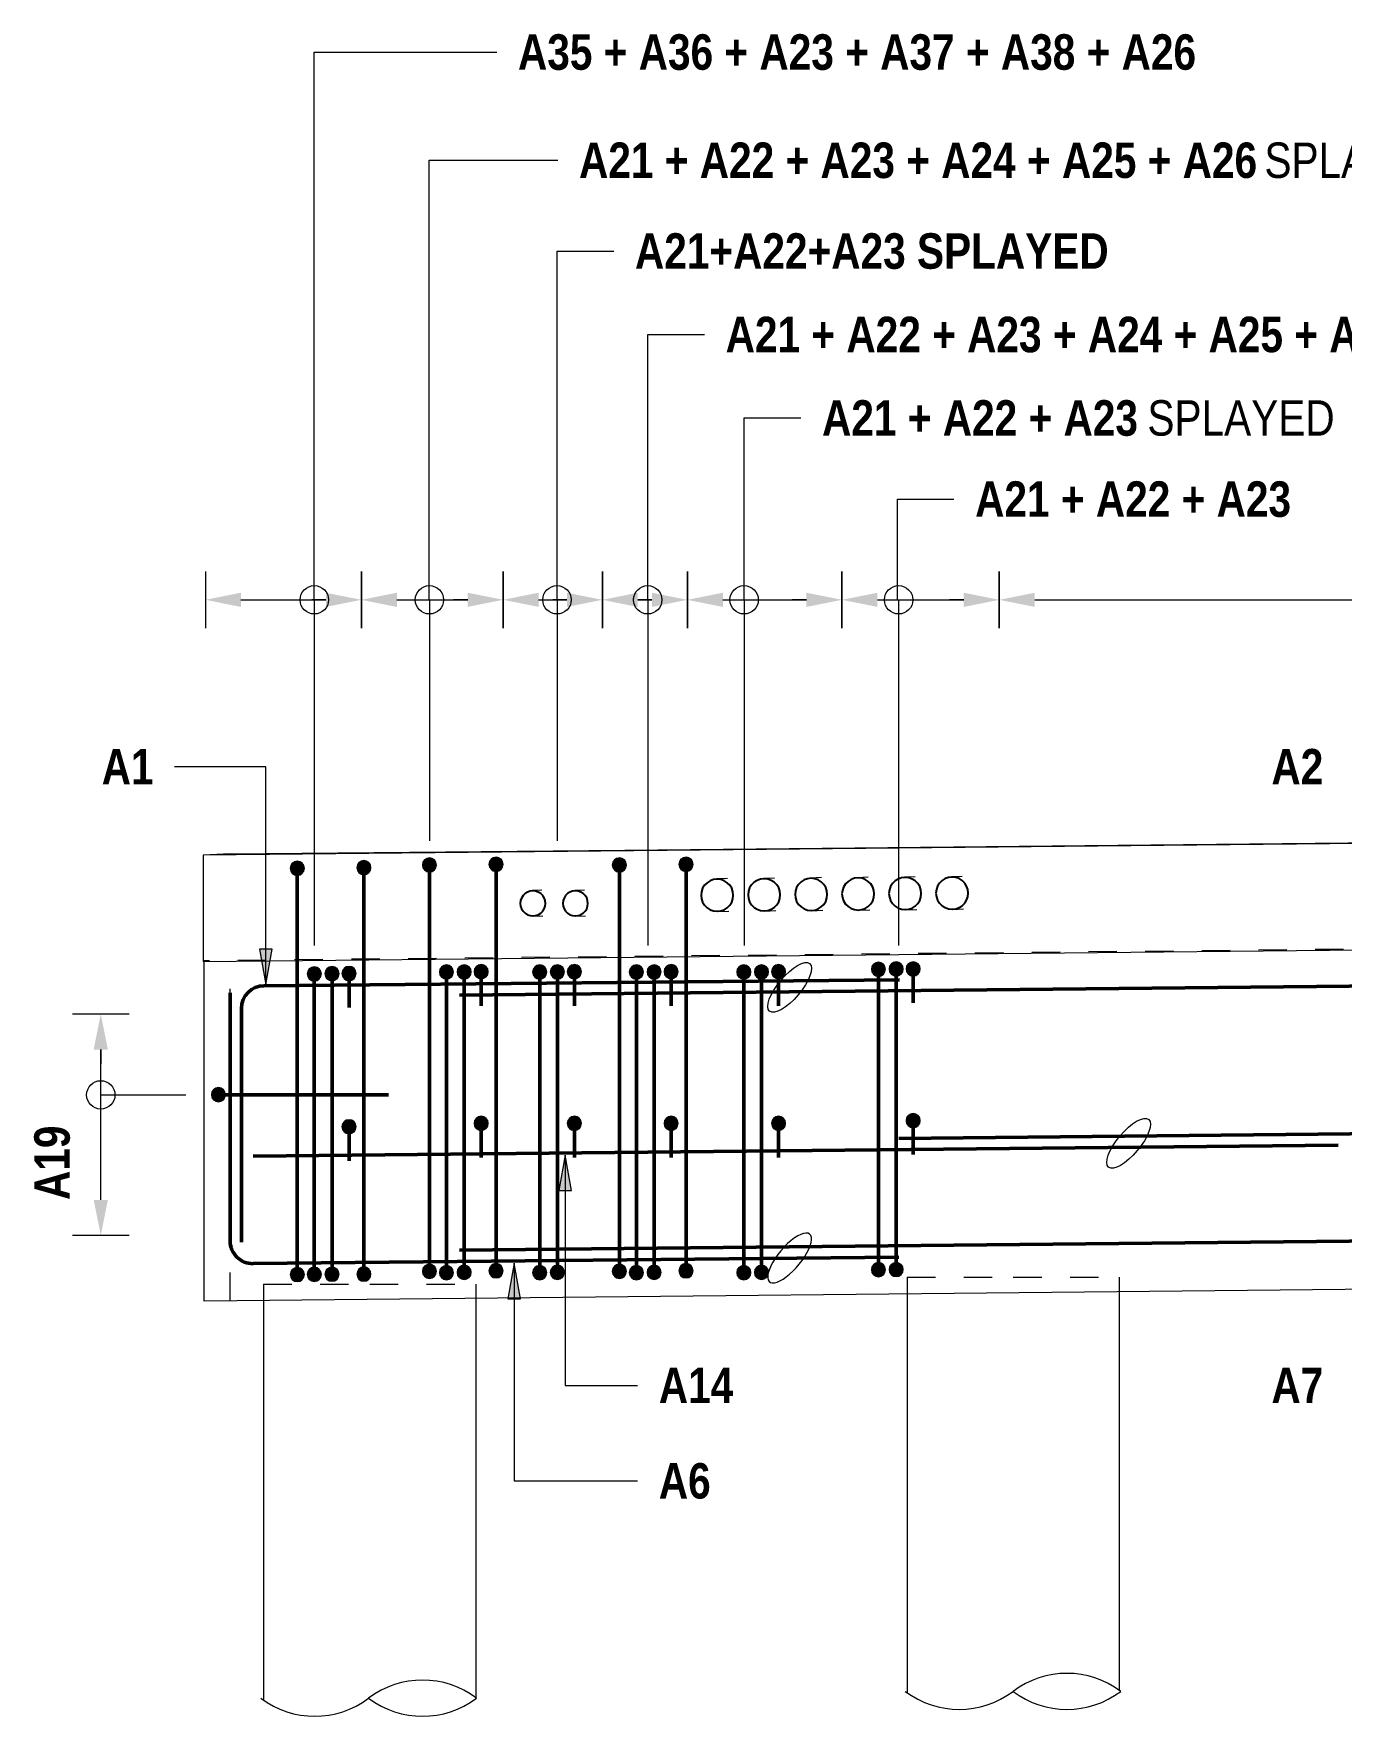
# Model space of a CAD drawing. Header units: metres. Extents: x -1691 to -1596, y 2 to 594.
# Drawn here: x -1647.75 to -1643.13, y 16.18 to 22.14 of the extents above; entities that cross this region are included whole.
import ezdxf

# ---------------------------------------------------------------- set-up
doc = ezdxf.new("R2010")
doc.units = ezdxf.units.M
doc.linetypes.add('JacobsDash', pattern=[0.0045, 0.003, -0.0015])
for name, color, linetype, lineweight in [('BRIDGE-ABUTMENT-CONC', 7, 'Continuous', 50), ('BRIDGE-FRAMING-LINE-18-HID', 7, 'JacobsDash', 18), ('D-BDGE', 7, 'Continuous', 13), ('D-BDGE-FLOOR', 7, 'Continuous', 50), ('D-BDGE-FLOOR-PAT', 7, 'Continuous', 50), ('D-BDGE-FNDN-LINES-18-HID', 7, 'JacobsDash', 18), ('D-BDGE-FNDN-PILE-CONC', 7, 'Continuous', 50), ('D-BDGE-LINE', 7, 'Continuous', 9), ('D-ENHA-GEN-LINE', 7, 'Continuous', 9), ('D-ENHA-TEXT', 7, 'Continuous', 9)]:
    doc.layers.add(name, color=color, linetype=linetype, lineweight=lineweight)
doc.layers.add('D-BDGE-Conduits', color=1, linetype='Continuous', lineweight=9, true_color=0xff0000)
doc.styles.add('Arial Narrow', font='ARIALN.TTF', dxfattribs={"height": 0.125})
doc.styles.add('Arial Narrow_B', font='ARIALNB.TTF', dxfattribs={"height": 0.125})

# ---------------------------------------------------------------- blocks, each defined once
blk = doc.blocks.new('01_SFO_FRP_Pile_CastInPlace_CS - CAST-IN-PLACE PILE - 0750-7668704-DRG-1076 - ABUTMENT B ELEVATION REINFORCEMENT')
at = {"layer": 'D-BDGE-FNDN-LINES-18-HID'}
for p, q in [((-1686.5136, 17.7491), (-1686.5136, 17.6904)), ((-1686.5136, 17.7491), (-1686.1387, 17.7491)), ((-1686.5136, 17.7491), (-1686.1388, 17.7491)), ((-1686.1387, 17.7491), (-1685.7636, 17.7491)), ((-1686.1386, 17.7491), (-1685.7636, 17.7491)), ((-1685.7636, 17.6979), (-1685.7636, 17.7491))]:
    blk.add_line(p, q, dxfattribs=at)
at = {"layer": 'D-BDGE-FNDN-PILE-CONC', "lineweight": 18}
for p, q in [((-1686.5136, 17.6903), (-1686.5136, 16.2846)), ((-1685.7636, 16.2908), (-1685.7636, 17.6979))]:
    blk.add_line(p, q, dxfattribs=at)
blk = doc.blocks.new('01_SFO_FRP_Pile_CastInPlace_CS - CAST-IN-PLACE PILE - 0750-V13-DRG-1076 - ABUTMENT B ELEVATION REINFORCEMENT')
at = {"layer": 'D-BDGE-FNDN-LINES-18-HID'}
for p, q in [((-1688.7837, 17.7251), (-1688.7837, 17.6676)), ((-1688.7837, 17.7251), (-1688.4088, 17.7251)), ((-1688.7837, 17.7251), (-1688.4088, 17.7251)), ((-1688.4088, 17.7251), (-1688.0337, 17.7251)), ((-1688.4086, 17.7251), (-1688.0337, 17.7251)), ((-1688.0337, 17.6751), (-1688.0337, 17.7251))]:
    blk.add_line(p, q, dxfattribs=at)
at = {"layer": 'D-BDGE-FNDN-PILE-CONC', "lineweight": 18}
for p, q in [((-1688.7837, 17.6675), (-1688.7837, 16.2589)), ((-1688.0337, 16.2651), (-1688.0337, 17.6751))]:
    blk.add_line(p, q, dxfattribs=at)
blk = doc.blocks.new('T2DExtentArrowReinf_v1 - Extent-7486260-DRG-1076 - ABUTMENT B ELEVATION REINFORCEMENT')
at = {"layer": 'D-BDGE-LINE'}
for p, q in [((-1686.1883, 20.1488), (-1686.1883, 20.057)), ((-1686.0633, 20.1388), (-1673.294, 20.1388))]:
    blk.add_line(p, q, dxfattribs=at)
blk = doc.blocks.new('T2DExtentArrowReinf_v1 - Extent-6431817-DRG-1076 - ABUTMENT B ELEVATION REINFORCEMENT')
at = {"layer": 'D-BDGE-LINE'}
for p, q in [((-1688.9883, 20.1488), (-1688.9883, 20.057)), ((-1688.8633, 20.1388), (-1688.5633, 20.1388)), ((-1688.6045, 20.1388), (-1688.6045, 18.9197)), ((-1688.4383, 20.0624), (-1688.4383, 20.1388))]:
    blk.add_line(p, q, dxfattribs=at)
blk = doc.blocks.new('T2DExtentArrowReinf_v1 - Extent-7483503-DRG-1076 - ABUTMENT B ELEVATION REINFORCEMENT')
at = {"layer": 'D-BDGE-LINE'}
for p, q in [((-1688.4383, 20.1488), (-1688.4383, 20.057)), ((-1688.3133, 20.1388), (-1688.0633, 20.1388)), ((-1688.1983, 20.1388), (-1688.1983, 19.2888)), ((-1687.9383, 20.0624), (-1687.9383, 20.1388))]:
    blk.add_line(p, q, dxfattribs=at)
blk = doc.blocks.new('T2DExtentArrowReinf_v1 - Extent-7405603-DRG-1076 - ABUTMENT B ELEVATION REINFORCEMENT')
at = {"layer": 'D-BDGE-LINE'}
for p, q in [((-1689.2813, 18.6776), (-1689.3576, 18.6776)), ((-1689.3576, 18.0222), (-1689.3576, 18.5526)), ((-1689.3576, 18.3926), (-1689.0572, 18.3926)), ((-1689.3676, 17.8972), (-1689.2758, 17.8972))]:
    blk.add_line(p, q, dxfattribs=at)
blk = doc.blocks.new('CS_DET_Pile-Column_BreakLine - CS_Tubular BreakLine-5901100-DRG-1076 - ABUTMENT B ELEVATION REINFORCEMENT')
at = {"layer": 'D-BDGE-LINE', "lineweight": 18}
for centre, start, end in [((-1688.2227, 16.0128), 52.95733, 127.04267), ((-1688.6027, 16.5163), 232.95733, 307.04267), ((-1688.2227, 16.5163), 232.95733, 307.04267)]:
    blk.add_arc(centre, 0.3154, start, end, dxfattribs=at)
blk = doc.blocks.new('CS_DET_Rebar Combined - Multiple Bar-6437669-DRG-1076 - ABUTMENT B ELEVATION REINFORCEMENT')
at = {"layer": 'D-BDGE-LINE'}
blk.add_hatch(color=256, dxfattribs=at).paths.add_polyline_path([(-1688.9426, 18.368), (-1688.9361, 18.3689), (-1688.9301, 18.3714), (-1688.9249, 18.3753), (-1688.921, 18.3805), (-1688.9185, 18.3865), (-1688.9176, 18.393), (-1688.9185, 18.3995), (-1688.921, 18.4055), (-1688.9249, 18.4107), (-1688.9301, 18.4147), (-1688.9361, 18.4172), (-1688.9426, 18.418), (-1688.9491, 18.4172), (-1688.9551, 18.4147), (-1688.9603, 18.4107), (-1688.9643, 18.4055), (-1688.9668, 18.3995), (-1688.9676, 18.393), (-1688.9668, 18.3865), (-1688.9643, 18.3805), (-1688.9603, 18.3753), (-1688.9551, 18.3714), (-1688.9491, 18.3689)])
at = {"layer": 'D-BDGE-LINE', "lineweight": 50}
blk.add_line((-1688.9176, 18.393), (-1688.3426, 18.393), dxfattribs=at)
at = {"layer": 'D-BDGE-LINE'}
for start, end in [(360, 180), (180, 360)]:
    blk.add_arc((-1688.9426, 18.393), 0.025, start, end, dxfattribs=at)
blk = doc.blocks.new('CS_DET_Rebar Combined - Multiple Bar-6471624-DRG-1076 - ABUTMENT B ELEVATION REINFORCEMENT')
at = {"layer": 'D-BDGE-LINE'}
for points in [[(-1688.6645, 19.1669), (-1688.658, 19.1677), (-1688.652, 19.1702), (-1688.6468, 19.1742), (-1688.6428, 19.1794), (-1688.6403, 19.1854), (-1688.6395, 19.1919), (-1688.6403, 19.1984), (-1688.6428, 19.2044), (-1688.6468, 19.2096), (-1688.652, 19.2135), (-1688.658, 19.216), (-1688.6645, 19.2169), (-1688.6709, 19.216), (-1688.677, 19.2135), (-1688.6821, 19.2096), (-1688.6861, 19.2044), (-1688.6886, 19.1984), (-1688.6895, 19.1919), (-1688.6886, 19.1854), (-1688.6861, 19.1794), (-1688.6821, 19.1742), (-1688.677, 19.1702), (-1688.6709, 19.1677)], [(-1688.6645, 17.7337), (-1688.658, 17.7346), (-1688.652, 17.7371), (-1688.6468, 17.741), (-1688.6428, 17.7462), (-1688.6403, 17.7522), (-1688.6395, 17.7587), (-1688.6403, 17.7652), (-1688.6428, 17.7712), (-1688.6468, 17.7764), (-1688.652, 17.7804), (-1688.658, 17.7829), (-1688.6645, 17.7837), (-1688.6709, 17.7829), (-1688.677, 17.7804), (-1688.6821, 17.7764), (-1688.6861, 17.7712), (-1688.6886, 17.7652), (-1688.6895, 17.7587), (-1688.6881, 17.751), (-1688.6861, 17.7462), (-1688.6821, 17.741), (-1688.677, 17.7371), (-1688.6709, 17.7346)]]:
    blk.add_hatch(color=256, dxfattribs=at).paths.add_polyline_path(points)
at = {"layer": 'D-BDGE-LINE', "lineweight": 50}
blk.add_line((-1688.6645, 17.7837), (-1688.6645, 19.1669), dxfattribs=at)
at = {"layer": 'D-BDGE-LINE'}
for centre, start, end in [((-1688.6645, 19.1919), 90, 270), ((-1688.6645, 19.1919), 270, 90), ((-1688.6645, 17.7587), 90, 270), ((-1688.6645, 17.7587), 270, 90)]:
    blk.add_arc(centre, 0.025, start, end, dxfattribs=at)
blk = doc.blocks.new('CS_DET_Rebar Combined - Multiple Bar-6468196-DRG-1076 - ABUTMENT B ELEVATION REINFORCEMENT')
at = {"layer": 'D-BDGE-LINE'}
for points in [[(-1688.6045, 18.7944), (-1688.598, 18.7952), (-1688.592, 18.7977), (-1688.5868, 18.8017), (-1688.5828, 18.8069), (-1688.5803, 18.8129), (-1688.5795, 18.8194), (-1688.5803, 18.8258), (-1688.5828, 18.8319), (-1688.5868, 18.8371), (-1688.592, 18.841), (-1688.598, 18.8435), (-1688.6045, 18.8444), (-1688.6109, 18.8435), (-1688.617, 18.841), (-1688.6221, 18.8371), (-1688.6261, 18.8319), (-1688.6286, 18.8258), (-1688.6295, 18.8194), (-1688.6286, 18.8129), (-1688.6261, 18.8069), (-1688.6221, 18.8017), (-1688.617, 18.7977), (-1688.6109, 18.7952)], [(-1688.6045, 17.7343), (-1688.598, 17.7352), (-1688.592, 17.7377), (-1688.5868, 17.7416), (-1688.5828, 17.7468), (-1688.5803, 17.7529), (-1688.5795, 17.7593), (-1688.5803, 17.7658), (-1688.5828, 17.7718), (-1688.5868, 17.777), (-1688.592, 17.781), (-1688.598, 17.7835), (-1688.6045, 17.7843), (-1688.6109, 17.7835), (-1688.617, 17.781), (-1688.6221, 17.777), (-1688.6261, 17.7718), (-1688.6286, 17.7658), (-1688.6295, 17.7593), (-1688.6278, 17.751), (-1688.6261, 17.7468), (-1688.6221, 17.7416), (-1688.617, 17.7377), (-1688.6109, 17.7352)]]:
    blk.add_hatch(color=256, dxfattribs=at).paths.add_polyline_path(points)
at = {"layer": 'D-BDGE-LINE', "lineweight": 50}
blk.add_line((-1688.6045, 17.7843), (-1688.6045, 18.7944), dxfattribs=at)
at = {"layer": 'D-BDGE-LINE'}
for centre, start, end in [((-1688.6045, 18.8194), 90, 270), ((-1688.6045, 18.8194), 270, 90), ((-1688.6045, 17.7593), 90, 270), ((-1688.6045, 17.7593), 270, 90)]:
    blk.add_arc(centre, 0.025, start, end, dxfattribs=at)
blk = doc.blocks.new('CS_DET_Rebar Combined - Multiple Bar-6468226-DRG-1076 - ABUTMENT B ELEVATION REINFORCEMENT')
at = {"layer": 'D-BDGE-LINE'}
for points in [[(-1688.542, 18.795), (-1688.5355, 18.7959), (-1688.5295, 18.7984), (-1688.5243, 18.8023), (-1688.5203, 18.8075), (-1688.5178, 18.8135), (-1688.517, 18.82), (-1688.5178, 18.8265), (-1688.5203, 18.8325), (-1688.5243, 18.8377), (-1688.5295, 18.8417), (-1688.5355, 18.8442), (-1688.542, 18.845), (-1688.5484, 18.8442), (-1688.5545, 18.8417), (-1688.5596, 18.8377), (-1688.5636, 18.8325), (-1688.5661, 18.8265), (-1688.567, 18.82), (-1688.5661, 18.8135), (-1688.5636, 18.8075), (-1688.5596, 18.8023), (-1688.5545, 18.7984), (-1688.5472, 18.7957)], [(-1688.542, 17.735), (-1688.5355, 17.7358), (-1688.5295, 17.7383), (-1688.5243, 17.7423), (-1688.5203, 17.7475), (-1688.5178, 17.7535), (-1688.517, 17.76), (-1688.5178, 17.7664), (-1688.5203, 17.7725), (-1688.5243, 17.7776), (-1688.5295, 17.7816), (-1688.5355, 17.7841), (-1688.542, 17.785), (-1688.5484, 17.7841), (-1688.5545, 17.7816), (-1688.5596, 17.7776), (-1688.5636, 17.7725), (-1688.5661, 17.7664), (-1688.567, 17.76), (-1688.5661, 17.7535), (-1688.5636, 17.7475), (-1688.5596, 17.7423), (-1688.5545, 17.7383), (-1688.5484, 17.7358)]]:
    blk.add_hatch(color=256, dxfattribs=at).paths.add_polyline_path(points)
at = {"layer": 'D-BDGE-LINE', "lineweight": 50}
blk.add_line((-1688.542, 17.785), (-1688.542, 18.795), dxfattribs=at)
at = {"layer": 'D-BDGE-LINE'}
for centre, start, end in [((-1688.542, 18.82), 90, 270), ((-1688.542, 18.82), 270, 90), ((-1688.542, 17.76), 90, 270), ((-1688.542, 17.76), 270, 90)]:
    blk.add_arc(centre, 0.025, start, end, dxfattribs=at)
blk = doc.blocks.new('CS_DET_Rebar Combined - Multiple Bar-6471669-DRG-1076 - ABUTMENT B ELEVATION REINFORCEMENT')
at = {"layer": 'D-BDGE-LINE'}
for points in [[(-1688.4295, 19.1693), (-1688.423, 19.1701), (-1688.417, 19.1726), (-1688.4118, 19.1766), (-1688.4078, 19.1818), (-1688.4053, 19.1878), (-1688.4045, 19.1943), (-1688.4053, 19.2007), (-1688.4078, 19.2068), (-1688.4118, 19.2119), (-1688.417, 19.2159), (-1688.423, 19.2184), (-1688.4295, 19.2193), (-1688.4359, 19.2184), (-1688.442, 19.2159), (-1688.4471, 19.2119), (-1688.4511, 19.2068), (-1688.4536, 19.2007), (-1688.4545, 19.1943), (-1688.4536, 19.1878), (-1688.4511, 19.1818), (-1688.4471, 19.1766), (-1688.442, 19.1726), (-1688.4359, 19.1701)], [(-1688.4295, 17.7352), (-1688.423, 17.736), (-1688.417, 17.7385), (-1688.4118, 17.7425), (-1688.4078, 17.7477), (-1688.4053, 17.7537), (-1688.4045, 17.7602), (-1688.4053, 17.7666), (-1688.4078, 17.7727), (-1688.4118, 17.7778), (-1688.417, 17.7818), (-1688.423, 17.7843), (-1688.4295, 17.7852), (-1688.4359, 17.7843), (-1688.442, 17.7818), (-1688.4471, 17.7778), (-1688.4511, 17.7727), (-1688.4536, 17.7666), (-1688.4545, 17.7602), (-1688.4536, 17.7537), (-1688.4511, 17.7477), (-1688.4471, 17.7425), (-1688.442, 17.7385), (-1688.4359, 17.736)]]:
    blk.add_hatch(color=256, dxfattribs=at).paths.add_polyline_path(points)
at = {"layer": 'D-BDGE-LINE', "lineweight": 50}
blk.add_line((-1688.4295, 17.7852), (-1688.4295, 19.1693), dxfattribs=at)
at = {"layer": 'D-BDGE-LINE'}
for centre, start, end in [((-1688.4295, 19.1943), 90, 270), ((-1688.4295, 19.1943), 270, 90), ((-1688.4295, 17.7602), 90, 270), ((-1688.4295, 17.7602), 270, 90)]:
    blk.add_arc(centre, 0.025, start, end, dxfattribs=at)
blk = doc.blocks.new('CS_DET_Rebar Combined - Multiple Bar-6162409-DRG-1076 - ABUTMENT B ELEVATION REINFORCEMENT')
at = {"layer": 'D-BDGE-LINE'}
blk.add_hatch(color=256, dxfattribs=at).paths.add_polyline_path([(-1688.482, 18.7956), (-1688.4748, 18.7967), (-1688.4695, 18.799), (-1688.4643, 18.8029), (-1688.4603, 18.8081), (-1688.4578, 18.8141), (-1688.457, 18.8206), (-1688.4578, 18.8271), (-1688.4603, 18.8331), (-1688.4643, 18.8383), (-1688.4695, 18.8423), (-1688.4755, 18.8448), (-1688.482, 18.8456), (-1688.4884, 18.8448), (-1688.4945, 18.8423), (-1688.4996, 18.8383), (-1688.5036, 18.8331), (-1688.5061, 18.8271), (-1688.507, 18.8206), (-1688.5061, 18.8141), (-1688.5036, 18.8081), (-1688.4996, 18.8029), (-1688.4945, 18.799), (-1688.4884, 18.7965)])
at = {"layer": 'D-BDGE-LINE', "lineweight": 50}
blk.add_line((-1688.482, 18.7006), (-1688.482, 18.7956), dxfattribs=at)
at = {"layer": 'D-BDGE-LINE'}
for start, end in [(90, 270), (270, 90)]:
    blk.add_arc((-1688.482, 18.8206), 0.025, start, end, dxfattribs=at)
blk = doc.blocks.new('CS_DET_Rebar Combined - Multiple Bar-6469277-DRG-1076 - ABUTMENT B ELEVATION REINFORCEMENT')
at = {"layer": 'D-BDGE-LINE'}
for points in [[(-1688.1383, 18.8008), (-1688.1318, 18.8016), (-1688.1258, 18.8041), (-1688.1206, 18.8081), (-1688.1167, 18.8133), (-1688.1142, 18.8193), (-1688.1133, 18.8258), (-1688.1142, 18.8323), (-1688.1167, 18.8383), (-1688.1206, 18.8435), (-1688.1258, 18.8474), (-1688.1318, 18.8499), (-1688.1383, 18.8508), (-1688.1448, 18.8499), (-1688.1508, 18.8474), (-1688.156, 18.8435), (-1688.16, 18.8383), (-1688.1625, 18.8323), (-1688.1633, 18.8258), (-1688.1625, 18.8193), (-1688.16, 18.8133), (-1688.156, 18.8081), (-1688.1508, 18.8041), (-1688.1448, 18.8016)], [(-1688.1383, 17.7407), (-1688.1318, 17.7416), (-1688.1258, 17.7441), (-1688.1206, 17.7481), (-1688.1167, 17.7532), (-1688.1142, 17.7593), (-1688.1133, 17.7657), (-1688.1142, 17.7722), (-1688.1167, 17.7782), (-1688.1206, 17.7834), (-1688.1258, 17.7874), (-1688.1318, 17.7899), (-1688.1383, 17.7907), (-1688.1448, 17.7899), (-1688.1508, 17.7874), (-1688.156, 17.7834), (-1688.16, 17.7782), (-1688.1625, 17.7722), (-1688.1633, 17.7657), (-1688.1625, 17.7593), (-1688.16, 17.7532), (-1688.156, 17.7481), (-1688.1508, 17.7441), (-1688.1448, 17.7416)]]:
    blk.add_hatch(color=256, dxfattribs=at).paths.add_polyline_path(points)
at = {"layer": 'D-BDGE-LINE', "lineweight": 50}
blk.add_line((-1688.1383, 17.7907), (-1688.1383, 18.8008), dxfattribs=at)
at = {"layer": 'D-BDGE-LINE'}
for centre, start, end in [((-1688.1383, 18.8258), 90, 270), ((-1688.1383, 18.8258), 270, 90), ((-1688.1383, 17.7657), 90, 270), ((-1688.1383, 17.7657), 270, 90)]:
    blk.add_arc(centre, 0.025, start, end, dxfattribs=at)
blk = doc.blocks.new('CS_DET_Rebar Combined - Multiple Bar-6469243-DRG-1076 - ABUTMENT B ELEVATION REINFORCEMENT')
at = {"layer": 'D-BDGE-LINE'}
for points in [[(-1688.0758, 18.8014), (-1688.0693, 18.8023), (-1688.0633, 18.8048), (-1688.0581, 18.8087), (-1688.0542, 18.8139), (-1688.0517, 18.8199), (-1688.0508, 18.8264), (-1688.0517, 18.8329), (-1688.0542, 18.8389), (-1688.0581, 18.8441), (-1688.0633, 18.8481), (-1688.0693, 18.8506), (-1688.0758, 18.8514), (-1688.0823, 18.8506), (-1688.0883, 18.8481), (-1688.0935, 18.8441), (-1688.0975, 18.8389), (-1688.1, 18.8329), (-1688.1008, 18.8264), (-1688.1, 18.8199), (-1688.0975, 18.8139), (-1688.0935, 18.8087), (-1688.0883, 18.8048), (-1688.0823, 18.8023)], [(-1688.0758, 17.7414), (-1688.0693, 17.7422), (-1688.0633, 17.7447), (-1688.0581, 17.7487), (-1688.0542, 17.7539), (-1688.0517, 17.7599), (-1688.0508, 17.7664), (-1688.0517, 17.7728), (-1688.0542, 17.7789), (-1688.0581, 17.784), (-1688.0633, 17.788), (-1688.0693, 17.7905), (-1688.0758, 17.7914), (-1688.0823, 17.7905), (-1688.0883, 17.788), (-1688.0935, 17.784), (-1688.0975, 17.7789), (-1688.1, 17.7728), (-1688.1008, 17.7664), (-1688.1, 17.7599), (-1688.0975, 17.7539), (-1688.0935, 17.7487), (-1688.0883, 17.7447), (-1688.0823, 17.7422)]]:
    blk.add_hatch(color=256, dxfattribs=at).paths.add_polyline_path(points)
at = {"layer": 'D-BDGE-LINE', "lineweight": 50}
blk.add_line((-1688.0758, 17.7914), (-1688.0758, 18.8014), dxfattribs=at)
at = {"layer": 'D-BDGE-LINE'}
for centre, start, end in [((-1688.0758, 18.8264), 90, 270), ((-1688.0758, 18.8264), 270, 90), ((-1688.0758, 17.7664), 90, 270), ((-1688.0758, 17.7664), 270, 90)]:
    blk.add_arc(centre, 0.025, start, end, dxfattribs=at)
blk = doc.blocks.new('T2DExtentArrowReinf_v1 - Extent-7483628-DRG-1076 - ABUTMENT B ELEVATION REINFORCEMENT')
at = {"layer": 'D-BDGE-LINE'}
for p, q in [((-1687.9383, 20.1488), (-1687.9383, 20.057)), ((-1687.8133, 20.1388), (-1687.7133, 20.1388)), ((-1687.7483, 20.1388), (-1687.7483, 19.2888)), ((-1687.5883, 20.0624), (-1687.5883, 20.1388))]:
    blk.add_line(p, q, dxfattribs=at)
blk = doc.blocks.new('T2DExtentArrowReinf_v1 - Extent-7486161-DRG-1076 - ABUTMENT B ELEVATION REINFORCEMENT')
at = {"layer": 'D-BDGE-LINE'}
for p, q in [((-1687.2883, 20.1488), (-1687.2883, 20.057)), ((-1687.1633, 20.1388), (-1686.8683, 20.1388)), ((-1687.0883, 20.1388), (-1687.0883, 18.9197)), ((-1686.7433, 20.0624), (-1686.7433, 20.1388))]:
    blk.add_line(p, q, dxfattribs=at)
blk = doc.blocks.new('T2DExtentArrowReinf_v1 - Extent-7483825-DRG-1076 - ABUTMENT B ELEVATION REINFORCEMENT')
at = {"layer": 'D-BDGE-LINE'}
for p, q in [((-1687.5883, 20.1488), (-1687.5883, 20.057)), ((-1687.4633, 20.1388), (-1687.4133, 20.1388)), ((-1687.4283, 20.1388), (-1687.4283, 18.9197)), ((-1687.2883, 20.0624), (-1687.2883, 20.1388))]:
    blk.add_line(p, q, dxfattribs=at)
blk = doc.blocks.new('T2DExtentArrowReinf_v1 - Extent-7486302-DRG-1076 - ABUTMENT B ELEVATION REINFORCEMENT')
at = {"layer": 'D-BDGE-LINE'}
for p, q in [((-1686.7433, 20.1488), (-1686.7433, 20.057)), ((-1686.6183, 20.1388), (-1686.3133, 20.1388)), ((-1686.5433, 20.1388), (-1686.5433, 18.9197)), ((-1686.1883, 20.0624), (-1686.1883, 20.1388))]:
    blk.add_line(p, q, dxfattribs=at)

msp = doc.modelspace()

# ---------------------------------------------------------------- hatches: boundary and pattern name
at = {"layer": 'D-BDGE-FLOOR-PAT', "true_color": 0xe1e1e1}
msp.add_hatch(color=254, dxfattribs=at).paths.add_polyline_path([(-1647.1477, 19.2384), (-1634.5253, 19.3645), (-1634.5251, 19.3675), (-1647.0607, 19.2421)])
at = {"layer": 'D-ENHA-GEN-LINE'}
for points in [[(-1647.0145, 20.1138), (-1647.0145, 20.1638), (-1647.1395, 20.1388), (-1647.0607, 20.123)], [(-1646.7145, 20.1138), (-1646.5895, 20.1388), (-1646.7145, 20.1638)], [(-1646.4645, 20.1138), (-1646.4645, 20.1638), (-1646.5895, 20.1388)], [(-1646.2145, 20.1138), (-1646.0895, 20.1388), (-1646.2145, 20.1638)], [(-1645.9645, 20.1138), (-1645.9645, 20.1638), (-1646.0895, 20.1388)], [(-1645.8645, 20.1138), (-1645.7395, 20.1388), (-1645.8645, 20.1638)], [(-1645.6145, 20.1138), (-1645.6145, 20.1638), (-1645.7395, 20.1388)], [(-1645.5645, 20.1138), (-1645.4395, 20.1388), (-1645.5645, 20.1638)], [(-1645.3145, 20.1138), (-1645.3145, 20.1638), (-1645.4395, 20.1388)], [(-1645.0195, 20.1138), (-1644.8945, 20.1388), (-1645.0195, 20.1638)], [(-1644.7695, 20.1138), (-1644.7695, 20.1638), (-1644.8945, 20.1388)], [(-1644.4645, 20.1138), (-1644.3395, 20.1388), (-1644.4645, 20.1638)], [(-1644.2145, 20.1138), (-1644.2145, 20.1638), (-1644.3395, 20.1388)], [(-1647.4838, 18.5526), (-1647.5088, 18.6776), (-1647.5338, 18.5526)], [(-1647.5088, 17.8972), (-1647.4838, 18.0222), (-1647.5338, 18.0222)]]:
    msp.add_hatch(color=256, dxfattribs=at).paths.add_polyline_path(points)
at = {"layer": 'D-ENHA-TEXT'}
for points in [[(-1646.9267, 18.7815), (-1646.9046, 18.9065), (-1646.9487, 18.9065)], [(-1645.8707, 18.1797), (-1645.8927, 18.0547), (-1645.8486, 18.0547)], [(-1646.0504, 17.7986), (-1646.0725, 17.6736), (-1646.0284, 17.6736)]]:
    msp.add_hatch(color=256, dxfattribs=at).paths.add_polyline_path(points)

# ---------------------------------------------------------------- linework, layer by layer
at = {"layer": 'BRIDGE-ABUTMENT-CONC', "lineweight": 9}
for p, q in [((-1647.1438, 17.6654), (-1647.1438, 18.8635)), ((-1634.5256, 17.7922), (-1647.1438, 17.6654))]:
    msp.add_line(p, q, dxfattribs=at)
at = {"layer": 'BRIDGE-FRAMING-LINE-18-HID', "color": 8, "lineweight": 9, "true_color": 0x808080}
for p, q in [((-1634.5256, 18.9923), (-1647.1438, 18.8655)), ((-1647.1438, 18.8635), (-1647.1438, 18.8655)), ((-1647.0527, 17.6663), (-1647.0527, 18.8664))]:
    msp.add_line(p, q, dxfattribs=at)
at = {"layer": 'D-BDGE', "lineweight": 50}
for p, q in [((-1634.6101, 18.8614), (-1646.2439, 18.7445)), ((-1644.6909, 18.7984), (-1646.9332, 18.7776)), ((-1647.0525, 17.8771), (-1647.0525, 18.7521)), ((-1647.0125, 17.8726), (-1647.0125, 18.6976)), ((-1644.6939, 18.2391), (-1634.5252, 18.3414)), ((-1646.9717, 18.1762), (-1643.1439, 18.2147)), ((-1646.2439, 17.8445), (-1634.6101, 17.9615)), ((-1646.9717, 17.7972), (-1644.6939, 17.8201))]:
    msp.add_line(p, q, dxfattribs=at)
for centre, start, end in [((-1646.9325, 18.6976), 90.53186, 180), ((-1646.9725, 17.8771), 180, 270.57613)]:
    msp.add_arc(centre, 0.08, start, end, dxfattribs=at)
at = {"layer": 'D-BDGE', "lineweight": 9}
for centre in [(-1645.079, 18.7716), (-1643.8832, 18.2217)]:
    msp.add_ellipse(centre, major_axis=(0.0707, 0.0843), ratio=0.363636, dxfattribs=at)
for start_param, end_param in [(2.623825, 6.283185), (0, 2.509502)]:
    msp.add_ellipse((-1645.079, 17.8172), major_axis=(0.0707, 0.0843), ratio=0.363636, start_param=start_param, end_param=end_param, dxfattribs=at)
at = {"layer": 'D-BDGE-Conduits', "color": 143, "linetype": 'JacobsDash', "lineweight": 25, "true_color": 0x78aac8, "flags": 128}
for points in [[(-1645.3346, 19.1534), (-1645.3472, 19.152), (-1645.3593, 19.1478), (-1645.3701, 19.141), (-1645.3791, 19.132), (-1645.3859, 19.1213), (-1645.3901, 19.1093), (-1645.3915, 19.0967)], [(-1645.2776, 19.0967), (-1645.279, 19.1093), (-1645.2832, 19.1213), (-1645.29, 19.1321), (-1645.299, 19.1411), (-1645.3098, 19.1478), (-1645.3219, 19.152), (-1645.3346, 19.1534)], [(-1645.1688, 19.1549), (-1645.1815, 19.1535), (-1645.1935, 19.1493), (-1645.2043, 19.1425), (-1645.2134, 19.1335), (-1645.2202, 19.1228), (-1645.2244, 19.1108), (-1645.2258, 19.0982)], [(-1645.1118, 19.0982), (-1645.1133, 19.1108), (-1645.1175, 19.1228), (-1645.1243, 19.1336), (-1645.1333, 19.1426), (-1645.1441, 19.1493), (-1645.1561, 19.1535), (-1645.1688, 19.1549)], [(-1645.0031, 19.1564), (-1645.0157, 19.155), (-1645.0278, 19.1508), (-1645.0386, 19.144), (-1645.0476, 19.1351), (-1645.0544, 19.1243), (-1645.0586, 19.1123), (-1645.06, 19.0997)], [(-1644.9461, 19.0997), (-1644.9475, 19.1123), (-1644.9517, 19.1243), (-1644.9585, 19.1351), (-1644.9675, 19.1441), (-1644.9784, 19.1508), (-1644.9904, 19.155), (-1645.0031, 19.1564)], [(-1644.8373, 19.1579), (-1644.85, 19.1565), (-1644.862, 19.1523), (-1644.8728, 19.1455), (-1644.8819, 19.1366), (-1644.8887, 19.1258), (-1644.8929, 19.1138), (-1644.8943, 19.1012)], [(-1644.7803, 19.1012), (-1644.7818, 19.1139), (-1644.786, 19.1258), (-1644.7928, 19.1366), (-1644.8018, 19.1456), (-1644.8126, 19.1523), (-1644.8246, 19.1565), (-1644.8373, 19.1579)], [(-1644.6716, 19.1594), (-1644.6843, 19.158), (-1644.6963, 19.1538), (-1644.7071, 19.147), (-1644.7161, 19.1381), (-1644.7229, 19.1273), (-1644.7271, 19.1153), (-1644.7286, 19.1027)], [(-1644.6146, 19.1027), (-1644.616, 19.1154), (-1644.6202, 19.1273), (-1644.627, 19.1381), (-1644.6361, 19.1471), (-1644.6469, 19.1538), (-1644.6589, 19.158), (-1644.6716, 19.1594)], [(-1644.5058, 19.1609), (-1644.5185, 19.1595), (-1644.5306, 19.1553), (-1644.5414, 19.1486), (-1644.5504, 19.1396), (-1644.5572, 19.1288), (-1644.5614, 19.1168), (-1644.5628, 19.1042)], [(-1644.4489, 19.1042), (-1644.4503, 19.1169), (-1644.4545, 19.1289), (-1644.4613, 19.1396), (-1644.4703, 19.1486), (-1644.4811, 19.1553), (-1644.4932, 19.1595), (-1644.5058, 19.1609)], [(-1645.9847, 19.1121), (-1645.9946, 19.1109), (-1646.0039, 19.1077), (-1646.0123, 19.1024), (-1646.0194, 19.0954), (-1646.0246, 19.087), (-1646.0279, 19.0777), (-1646.029, 19.0679)], [(-1646.029, 19.0679), (-1646.0279, 19.0581), (-1646.0246, 19.0487), (-1646.0194, 19.0404), (-1646.0123, 19.0334), (-1646.0039, 19.0281), (-1645.9946, 19.0249), (-1645.9847, 19.0238)], [(-1645.9403, 19.0679), (-1645.9415, 19.0777), (-1645.9447, 19.0871), (-1645.95, 19.0954), (-1645.957, 19.1024), (-1645.9655, 19.1077), (-1645.9748, 19.111), (-1645.9847, 19.1121)], [(-1645.9847, 19.0238), (-1645.9748, 19.0249), (-1645.9655, 19.0281), (-1645.957, 19.0334), (-1645.95, 19.0404), (-1645.9447, 19.0488), (-1645.9415, 19.0581), (-1645.9403, 19.0679)], [(-1645.8347, 19.1121), (-1645.8446, 19.1109), (-1645.8539, 19.1077), (-1645.8623, 19.1024), (-1645.8694, 19.0954), (-1645.8746, 19.087), (-1645.8779, 19.0777), (-1645.879, 19.0679)], [(-1645.879, 19.0679), (-1645.8779, 19.0581), (-1645.8746, 19.0487), (-1645.8694, 19.0404), (-1645.8623, 19.0334), (-1645.8539, 19.0281), (-1645.8446, 19.0249), (-1645.8347, 19.0238)], [(-1645.7903, 19.0679), (-1645.7915, 19.0777), (-1645.7947, 19.0871), (-1645.8, 19.0954), (-1645.807, 19.1024), (-1645.8155, 19.1077), (-1645.8248, 19.111), (-1645.8347, 19.1121)], [(-1645.8347, 19.0238), (-1645.8248, 19.0249), (-1645.8155, 19.0281), (-1645.807, 19.0334), (-1645.8, 19.0404), (-1645.7947, 19.0488), (-1645.7915, 19.0581), (-1645.7903, 19.0679)], [(-1645.3915, 19.0967), (-1645.3901, 19.084), (-1645.3859, 19.0721), (-1645.3791, 19.0613), (-1645.3701, 19.0523), (-1645.3593, 19.0456), (-1645.3472, 19.0414), (-1645.3346, 19.04)], [(-1645.3346, 19.04), (-1645.3219, 19.0414), (-1645.3098, 19.0456), (-1645.299, 19.0524), (-1645.29, 19.0613), (-1645.2832, 19.0721), (-1645.279, 19.0841), (-1645.2776, 19.0967)], [(-1645.2258, 19.0982), (-1645.2244, 19.0856), (-1645.2202, 19.0736), (-1645.2134, 19.0628), (-1645.2043, 19.0538), (-1645.1935, 19.0471), (-1645.1815, 19.0429), (-1645.1688, 19.0415)], [(-1645.1688, 19.0415), (-1645.1561, 19.0429), (-1645.1441, 19.0471), (-1645.1333, 19.0539), (-1645.1243, 19.0628), (-1645.1175, 19.0736), (-1645.1133, 19.0856), (-1645.1118, 19.0982)], [(-1645.06, 19.0997), (-1645.0586, 19.0871), (-1645.0544, 19.0751), (-1645.0476, 19.0643), (-1645.0386, 19.0553), (-1645.0278, 19.0486), (-1645.0157, 19.0444), (-1645.0031, 19.043)], [(-1645.0031, 19.043), (-1644.9904, 19.0444), (-1644.9784, 19.0486), (-1644.9675, 19.0554), (-1644.9585, 19.0644), (-1644.9517, 19.0751), (-1644.9475, 19.0871), (-1644.9461, 19.0997)], [(-1644.8943, 19.1012), (-1644.8929, 19.0886), (-1644.8887, 19.0766), (-1644.8819, 19.0658), (-1644.8728, 19.0569), (-1644.862, 19.0501), (-1644.85, 19.0459), (-1644.8373, 19.0445)], [(-1644.8373, 19.0445), (-1644.8246, 19.0459), (-1644.8126, 19.0501), (-1644.8018, 19.0569), (-1644.7928, 19.0659), (-1644.786, 19.0766), (-1644.7818, 19.0886), (-1644.7803, 19.1012)], [(-1644.7286, 19.1027), (-1644.7271, 19.0901), (-1644.7229, 19.0781), (-1644.7161, 19.0673), (-1644.7071, 19.0584), (-1644.6963, 19.0516), (-1644.6843, 19.0474), (-1644.6716, 19.046)], [(-1644.6716, 19.046), (-1644.6589, 19.0474), (-1644.6469, 19.0516), (-1644.6361, 19.0584), (-1644.627, 19.0674), (-1644.6202, 19.0781), (-1644.616, 19.0901), (-1644.6146, 19.1027)], [(-1644.5628, 19.1042), (-1644.5614, 19.0916), (-1644.5572, 19.0796), (-1644.5504, 19.0688), (-1644.5414, 19.0599), (-1644.5306, 19.0531), (-1644.5185, 19.0489), (-1644.5058, 19.0475)], [(-1644.5058, 19.0475), (-1644.4932, 19.0489), (-1644.4811, 19.0531), (-1644.4703, 19.0599), (-1644.4613, 19.0689), (-1644.4545, 19.0796), (-1644.4503, 19.0916), (-1644.4489, 19.1042)]]:
    msp.add_lwpolyline(points, dxfattribs=at)
at = {"layer": 'D-BDGE-FLOOR', "color": 252, "lineweight": 9, "true_color": 0x888888}
for p, q in [((-1647.0527, 19.2424), (-1647.1477, 19.2384)), ((-1647.1477, 19.2384), (-1647.1477, 18.8634)), ((-1645.2986, 19.1558), (-1645.337, 19.1541)), ((-1645.1329, 19.1573), (-1645.1712, 19.1556)), ((-1644.9671, 19.1588), (-1645.0055, 19.1572)), ((-1644.8014, 19.1603), (-1644.8397, 19.1587)), ((-1644.6356, 19.1618), (-1644.674, 19.1602)), ((-1644.4699, 19.1633), (-1644.5082, 19.1617)), ((-1645.9533, 19.1143), (-1645.9873, 19.1129)), ((-1645.8026, 19.1143), (-1645.8366, 19.1129)), ((-1645.9835, 19.0229), (-1645.9496, 19.0244)), ((-1645.8328, 19.0229), (-1645.7989, 19.0244)), ((-1645.3322, 19.0392), (-1645.2938, 19.0409)), ((-1645.1664, 19.0407), (-1645.1281, 19.0424)), ((-1645.0007, 19.0423), (-1644.9623, 19.0439)), ((-1644.8349, 19.0438), (-1644.7966, 19.0454)), ((-1644.6692, 19.0453), (-1644.6308, 19.0469)), ((-1644.5034, 19.0468), (-1644.4651, 19.0484))]:
    msp.add_line(p, q, dxfattribs=at)
at = {"layer": 'D-BDGE-FLOOR', "color": 252, "lineweight": 9, "true_color": 0x888888, "flags": 128}
for points in [[(-1634.5253, 19.3645), (-1635.9278, 19.3505), (-1637.3303, 19.3365), (-1638.7328, 19.3225), (-1640.1353, 19.3085), (-1641.5378, 19.2945), (-1642.9403, 19.2805), (-1644.3428, 19.2664), (-1645.7452, 19.2524), (-1647.1477, 19.2384)], [(-1647.0527, 19.2424), (-1645.6607, 19.2563), (-1644.2688, 19.2702), (-1642.8768, 19.2841), (-1641.4849, 19.298), (-1640.0929, 19.3119), (-1638.701, 19.3258), (-1637.309, 19.3397), (-1635.9171, 19.3536), (-1634.5251, 19.3675)], [(-1647.1477, 18.8634), (-1645.7452, 18.8774), (-1644.3428, 18.8914), (-1642.9403, 18.9055), (-1641.5378, 18.9195), (-1640.1353, 18.9335), (-1638.7328, 18.9475), (-1637.3303, 18.9615), (-1635.9278, 18.9755), (-1634.5253, 18.9895)]]:
    msp.add_lwpolyline(points, dxfattribs=at)
at = {"layer": 'D-ENHA-GEN-LINE'}
for p, q in [((-1647.1395, 20.2388), (-1647.1395, 20.0388)), ((-1646.5895, 20.0388), (-1646.5895, 20.2388)), ((-1646.5895, 20.2388), (-1646.5895, 20.0388)), ((-1646.0895, 20.0388), (-1646.0895, 20.2388)), ((-1646.0895, 20.2388), (-1646.0895, 20.0388)), ((-1645.7395, 20.0388), (-1645.7395, 20.2388)), ((-1645.7395, 20.2388), (-1645.7395, 20.0388)), ((-1645.4395, 20.2388), (-1645.4395, 20.0388)), ((-1645.4395, 20.0388), (-1645.4395, 20.2388)), ((-1644.8945, 20.0388), (-1644.8945, 20.2388)), ((-1644.8945, 20.2388), (-1644.8945, 20.0388)), ((-1644.3395, 20.2388), (-1644.3395, 20.0388)), ((-1644.3395, 20.0388), (-1644.3395, 20.2388)), ((-1647.0145, 20.1388), (-1646.9645, 20.1388)), ((-1646.7145, 20.1388), (-1646.7645, 20.1388)), ((-1646.4645, 20.1388), (-1646.4145, 20.1388)), ((-1646.2145, 20.1388), (-1646.2645, 20.1388)), ((-1645.9645, 20.1388), (-1645.9145, 20.1388)), ((-1645.8645, 20.1388), (-1645.9145, 20.1388)), ((-1645.6145, 20.1388), (-1645.5645, 20.1388)), ((-1645.5645, 20.1388), (-1645.6145, 20.1388)), ((-1645.3145, 20.1388), (-1645.2645, 20.1388)), ((-1645.0195, 20.1388), (-1645.0695, 20.1388)), ((-1644.7695, 20.1388), (-1644.7195, 20.1388)), ((-1644.4645, 20.1388), (-1644.5145, 20.1388)), ((-1644.2145, 20.1388), (-1644.1645, 20.1388)), ((-1647.4088, 18.6776), (-1647.6088, 18.6776)), ((-1647.5088, 18.5526), (-1647.5088, 18.5026)), ((-1647.5088, 18.0222), (-1647.5088, 18.0722)), ((-1647.6088, 17.8972), (-1647.4088, 17.8972))]:
    msp.add_line(p, q, dxfattribs=at)
for centre in [(-1646.7556, 20.1388), (-1646.3495, 20.1388), (-1645.8995, 20.1388), (-1645.5795, 20.1388), (-1645.2395, 20.1388), (-1644.6945, 20.1388), (-1647.5088, 18.3926)]:
    msp.add_circle(centre, 0.05, dxfattribs=at)
at = {"layer": 'D-ENHA-TEXT'}
for p, q in [((-1646.7558, 22.0711), (-1646.1122, 22.0711)), ((-1646.7558, 20.1385), (-1646.7558, 22.0711)), ((-1646.35, 21.6894), (-1645.8968, 21.6894)), ((-1646.35, 20.1376), (-1646.35, 21.6894)), ((-1645.899, 21.3692), (-1645.6996, 21.3692)), ((-1645.899, 20.1376), (-1645.899, 21.3692)), ((-1645.579, 21.0748), (-1645.3796, 21.0748)), ((-1645.579, 20.1376), (-1645.579, 21.0748)), ((-1645.239, 20.7804), (-1645.0396, 20.7804)), ((-1645.239, 20.1376), (-1645.239, 20.7804)), ((-1644.699, 20.4942), (-1644.4996, 20.4942)), ((-1644.699, 20.1376), (-1644.699, 20.4942)), ((-1647.1138, 19.5501), (-1647.2487, 19.5501)), ((-1646.9267, 19.5501), (-1647.1138, 19.5501)), ((-1646.9267, 18.7815), (-1646.9267, 19.5501)), ((-1646.9046, 18.9065), (-1646.9487, 18.9065)), ((-1646.9487, 18.9065), (-1646.9267, 18.7815)), ((-1646.9267, 18.7815), (-1646.9046, 18.9065)), ((-1645.8707, 18.1797), (-1645.8927, 18.0547)), ((-1645.8486, 18.0547), (-1645.8707, 18.1797)), ((-1645.8707, 18.1797), (-1645.8707, 17.3677)), ((-1645.8927, 18.0547), (-1645.8486, 18.0547)), ((-1646.0504, 17.7986), (-1646.0725, 17.6736)), ((-1646.0284, 17.6736), (-1646.0504, 17.7986)), ((-1646.0504, 17.7986), (-1646.0504, 17.0311)), ((-1646.0725, 17.6736), (-1646.0284, 17.6736)), ((-1645.8707, 17.3677), (-1645.6154, 17.3677)), ((-1646.0504, 17.0311), (-1645.6154, 17.0311))]:
    msp.add_line(p, q, dxfattribs=at)

# ---------------------------------------------------------------- block references
at = {"layer": 'D-BDGE-FNDN-LINES-18-HID'}
for name in ['01_SFO_FRP_Pile_CastInPlace_CS - CAST-IN-PLACE PILE - 0750-7668704-DRG-1076 - ABUTMENT B ELEVATION REINFORCEMENT', '01_SFO_FRP_Pile_CastInPlace_CS - CAST-IN-PLACE PILE - 0750-V13-DRG-1076 - ABUTMENT B ELEVATION REINFORCEMENT']:
    msp.add_blockref(name, (41.8488, 0), dxfattribs=at)
at = {"layer": 'D-BDGE-LINE'}
for name, p in [('T2DExtentArrowReinf_v1 - Extent-6431817-DRG-1076 - ABUTMENT B ELEVATION REINFORCEMENT', (41.8488, 0)), ('T2DExtentArrowReinf_v1 - Extent-7483503-DRG-1076 - ABUTMENT B ELEVATION REINFORCEMENT', (41.8488, 0)), ('T2DExtentArrowReinf_v1 - Extent-7483628-DRG-1076 - ABUTMENT B ELEVATION REINFORCEMENT', (41.8488, 0)), ('T2DExtentArrowReinf_v1 - Extent-7483825-DRG-1076 - ABUTMENT B ELEVATION REINFORCEMENT', (41.8488, 0)), ('T2DExtentArrowReinf_v1 - Extent-7486161-DRG-1076 - ABUTMENT B ELEVATION REINFORCEMENT', (41.8488, 0)), ('T2DExtentArrowReinf_v1 - Extent-7486302-DRG-1076 - ABUTMENT B ELEVATION REINFORCEMENT', (41.8488, 0)), ('T2DExtentArrowReinf_v1 - Extent-7486260-DRG-1076 - ABUTMENT B ELEVATION REINFORCEMENT', (41.8488, 0)), ('CS_DET_Rebar Combined - Multiple Bar-6471624-DRG-1076 - ABUTMENT B ELEVATION REINFORCEMENT', (41.8488, 0)), ('CS_DET_Rebar Combined - Multiple Bar-6471669-DRG-1076 - ABUTMENT B ELEVATION REINFORCEMENT', (41.8488, 0)), ('CS_DET_Rebar Combined - Multiple Bar-6471624-DRG-1076 - ABUTMENT B ELEVATION REINFORCEMENT', (42.315, 0.0117)), ('CS_DET_Rebar Combined - Multiple Bar-6471669-DRG-1076 - ABUTMENT B ELEVATION REINFORCEMENT', (42.315, 0.0117)), ('CS_DET_Rebar Combined - Multiple Bar-6471624-DRG-1076 - ABUTMENT B ELEVATION REINFORCEMENT', (42.985, 0.0117)), ('CS_DET_Rebar Combined - Multiple Bar-6471669-DRG-1076 - ABUTMENT B ELEVATION REINFORCEMENT', (42.985, 0.0117)), ('CS_DET_Rebar Combined - Multiple Bar-6468196-DRG-1076 - ABUTMENT B ELEVATION REINFORCEMENT', (41.8488, 0)), ('CS_DET_Rebar Combined - Multiple Bar-6468226-DRG-1076 - ABUTMENT B ELEVATION REINFORCEMENT', (41.8488, 0)), ('CS_DET_Rebar Combined - Multiple Bar-6162409-DRG-1076 - ABUTMENT B ELEVATION REINFORCEMENT', (41.8488, 0)), ('CS_DET_Rebar Combined - Multiple Bar-6469277-DRG-1076 - ABUTMENT B ELEVATION REINFORCEMENT', (41.8488, 0)), ('CS_DET_Rebar Combined - Multiple Bar-6469243-DRG-1076 - ABUTMENT B ELEVATION REINFORCEMENT', (41.8488, 0)), ('CS_DET_Rebar Combined - Multiple Bar-6162409-DRG-1076 - ABUTMENT B ELEVATION REINFORCEMENT', (42.315, 0.0064)), ('CS_DET_Rebar Combined - Multiple Bar-6469277-DRG-1076 - ABUTMENT B ELEVATION REINFORCEMENT', (42.1777, 0)), ('CS_DET_Rebar Combined - Multiple Bar-6469243-DRG-1076 - ABUTMENT B ELEVATION REINFORCEMENT', (42.1777, 0)), ('CS_DET_Rebar Combined - Multiple Bar-6162409-DRG-1076 - ABUTMENT B ELEVATION REINFORCEMENT', (42.6439, 0.0064)), ('CS_DET_Rebar Combined - Multiple Bar-6469277-DRG-1076 - ABUTMENT B ELEVATION REINFORCEMENT', (42.5188, 0)), ('CS_DET_Rebar Combined - Multiple Bar-6469243-DRG-1076 - ABUTMENT B ELEVATION REINFORCEMENT', (42.5188, 0)), ('CS_DET_Rebar Combined - Multiple Bar-6162409-DRG-1076 - ABUTMENT B ELEVATION REINFORCEMENT', (42.985, 0.0064)), ('CS_DET_Rebar Combined - Multiple Bar-6469277-DRG-1076 - ABUTMENT B ELEVATION REINFORCEMENT', (42.8977, 0)), ('CS_DET_Rebar Combined - Multiple Bar-6469243-DRG-1076 - ABUTMENT B ELEVATION REINFORCEMENT', (42.8977, 0)), ('CS_DET_Rebar Combined - Multiple Bar-6162409-DRG-1076 - ABUTMENT B ELEVATION REINFORCEMENT', (43.3639, 0.0064)), ('CS_DET_Rebar Combined - Multiple Bar-6469277-DRG-1076 - ABUTMENT B ELEVATION REINFORCEMENT', (43.3727, 0.01)), ('CS_DET_Rebar Combined - Multiple Bar-6469243-DRG-1076 - ABUTMENT B ELEVATION REINFORCEMENT', (43.3727, 0.01)), ('CS_DET_Rebar Combined - Multiple Bar-6162409-DRG-1076 - ABUTMENT B ELEVATION REINFORCEMENT', (43.8389, 0.0164)), ('T2DExtentArrowReinf_v1 - Extent-7405603-DRG-1076 - ABUTMENT B ELEVATION REINFORCEMENT', (41.8488, 0)), ('CS_DET_Rebar Combined - Multiple Bar-6437669-DRG-1076 - ABUTMENT B ELEVATION REINFORCEMENT', (41.8488, 0)), ('CS_DET_Rebar Combined - Multiple Bar-6162409-DRG-1076 - ABUTMENT B ELEVATION REINFORCEMENT', (41.8488, -0.5405)), ('CS_DET_Rebar Combined - Multiple Bar-6162409-DRG-1076 - ABUTMENT B ELEVATION REINFORCEMENT', (42.315, -0.5287)), ('CS_DET_Rebar Combined - Multiple Bar-6162409-DRG-1076 - ABUTMENT B ELEVATION REINFORCEMENT', (42.6439, -0.5287)), ('CS_DET_Rebar Combined - Multiple Bar-6162409-DRG-1076 - ABUTMENT B ELEVATION REINFORCEMENT', (42.985, -0.5287)), ('CS_DET_Rebar Combined - Multiple Bar-6162409-DRG-1076 - ABUTMENT B ELEVATION REINFORCEMENT', (43.3639, -0.5287)), ('CS_DET_Rebar Combined - Multiple Bar-6162409-DRG-1076 - ABUTMENT B ELEVATION REINFORCEMENT', (43.8389, -0.5187)), ('CS_DET_Pile-Column_BreakLine - CS_Tubular BreakLine-5901100-DRG-1076 - ABUTMENT B ELEVATION REINFORCEMENT', (41.8488, 0)), ('CS_DET_Pile-Column_BreakLine - CS_Tubular BreakLine-5901100-DRG-1076 - ABUTMENT B ELEVATION REINFORCEMENT', (44.1218, 0.0238))]:
    msp.add_blockref(name, p, dxfattribs=at)

# ---------------------------------------------------------------- texts
at = {"layer": 'D-ENHA-TEXT', "char_height": 0.125, "attachment_point": 1, "style": 'Arial Narrow_B', "bg_fill": 3, "box_fill_scale": 1, "bg_fill_color": 256, "bg_fill_transparency": 0}
for s, insert in [('A35 + A36 + A23 + A37 + A38 + A26', (-1646.0372, 22.1336)), ('A21 + A22 + A23 + A24 + A25 + A26 ', (-1645.8218, 21.7519)), ('A21+A22+A23 SPLAYED', (-1645.6246, 21.4317)), ('A21 + A22 + A23 + A24 + A25 + A26 ', (-1645.3046, 21.1373)), ('A21 + A22 + A23 ', (-1644.9646, 20.8429)), ('A21 + A22 + A23 ', (-1644.4246, 20.5567)), ('A1', (-1647.5056, 19.6126)), ('A14', (-1645.5404, 17.4302)), ('A7', (-1643.3795, 17.4302)), ('A6', (-1645.5404, 17.0936))]:
    msp.add_mtext(s, dxfattribs=dict(at, insert=insert))
at = {"layer": 'D-ENHA-TEXT', "insert": (-1647.7433, 18.0218), "char_height": 0.125, "attachment_point": 1, "rotation": 90, "style": 'Arial Narrow_B', "bg_fill": 3, "box_fill_scale": 1, "bg_fill_color": 256, "bg_fill_transparency": 0}
msp.add_mtext('A19', dxfattribs=at)

# ---------------------------------------------------------------- next in the draw order: texts
at = {"layer": 'D-ENHA-TEXT', "char_height": 0.125, "attachment_point": 1, "bg_fill": 3, "box_fill_scale": 1, "bg_fill_color": 256, "bg_fill_transparency": 0}
for s, insert, style in [('SPLAYED', (-1643.4042, 21.7519), 'Arial Narrow'), ('SPLAYED', (-1643.817, 20.8429), 'Arial Narrow'), ('A2', (-1643.3795, 19.6126), 'Arial Narrow_B')]:
    msp.add_mtext(s, dxfattribs=dict(at, insert=insert, style=style))

doc.saveas('drawing.dxf')
